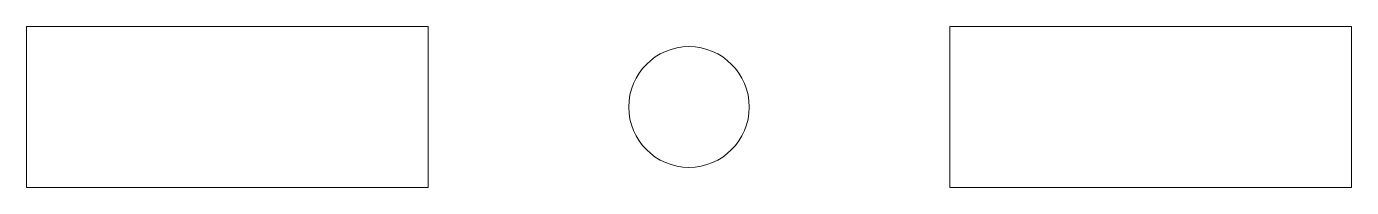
# Model space of a CAD drawing. Header units: millimetres. Extents: x -16.5 to 16.5, y -2 to 2.
import ezdxf

# ---------------------------------------------------------------- set-up
doc = ezdxf.new("R2010")
doc.units = ezdxf.units.MM
doc.layers.get('0').update_dxf_attribs({"linetype": 'CONTINUOUS', "lineweight": 0})

msp = doc.modelspace()

# ---------------------------------------------------------------- linework, layer by layer
for p, q in [((-16.5, -2), (-16.5, 2)), ((-16.5, 2), (-6.5, 2)), ((-6.5, 2), (-6.5, -2)), ((6.5, -2), (6.5, 2)), ((6.5, 2), (16.5, 2)), ((16.5, 2), (16.5, -2)), ((-6.5, -2), (-16.5, -2)), ((16.5, -2), (6.5, -2))]:
    msp.add_line(p, q)
msp.add_circle((0, 0), 1.5)

doc.saveas('drawing.dxf')
